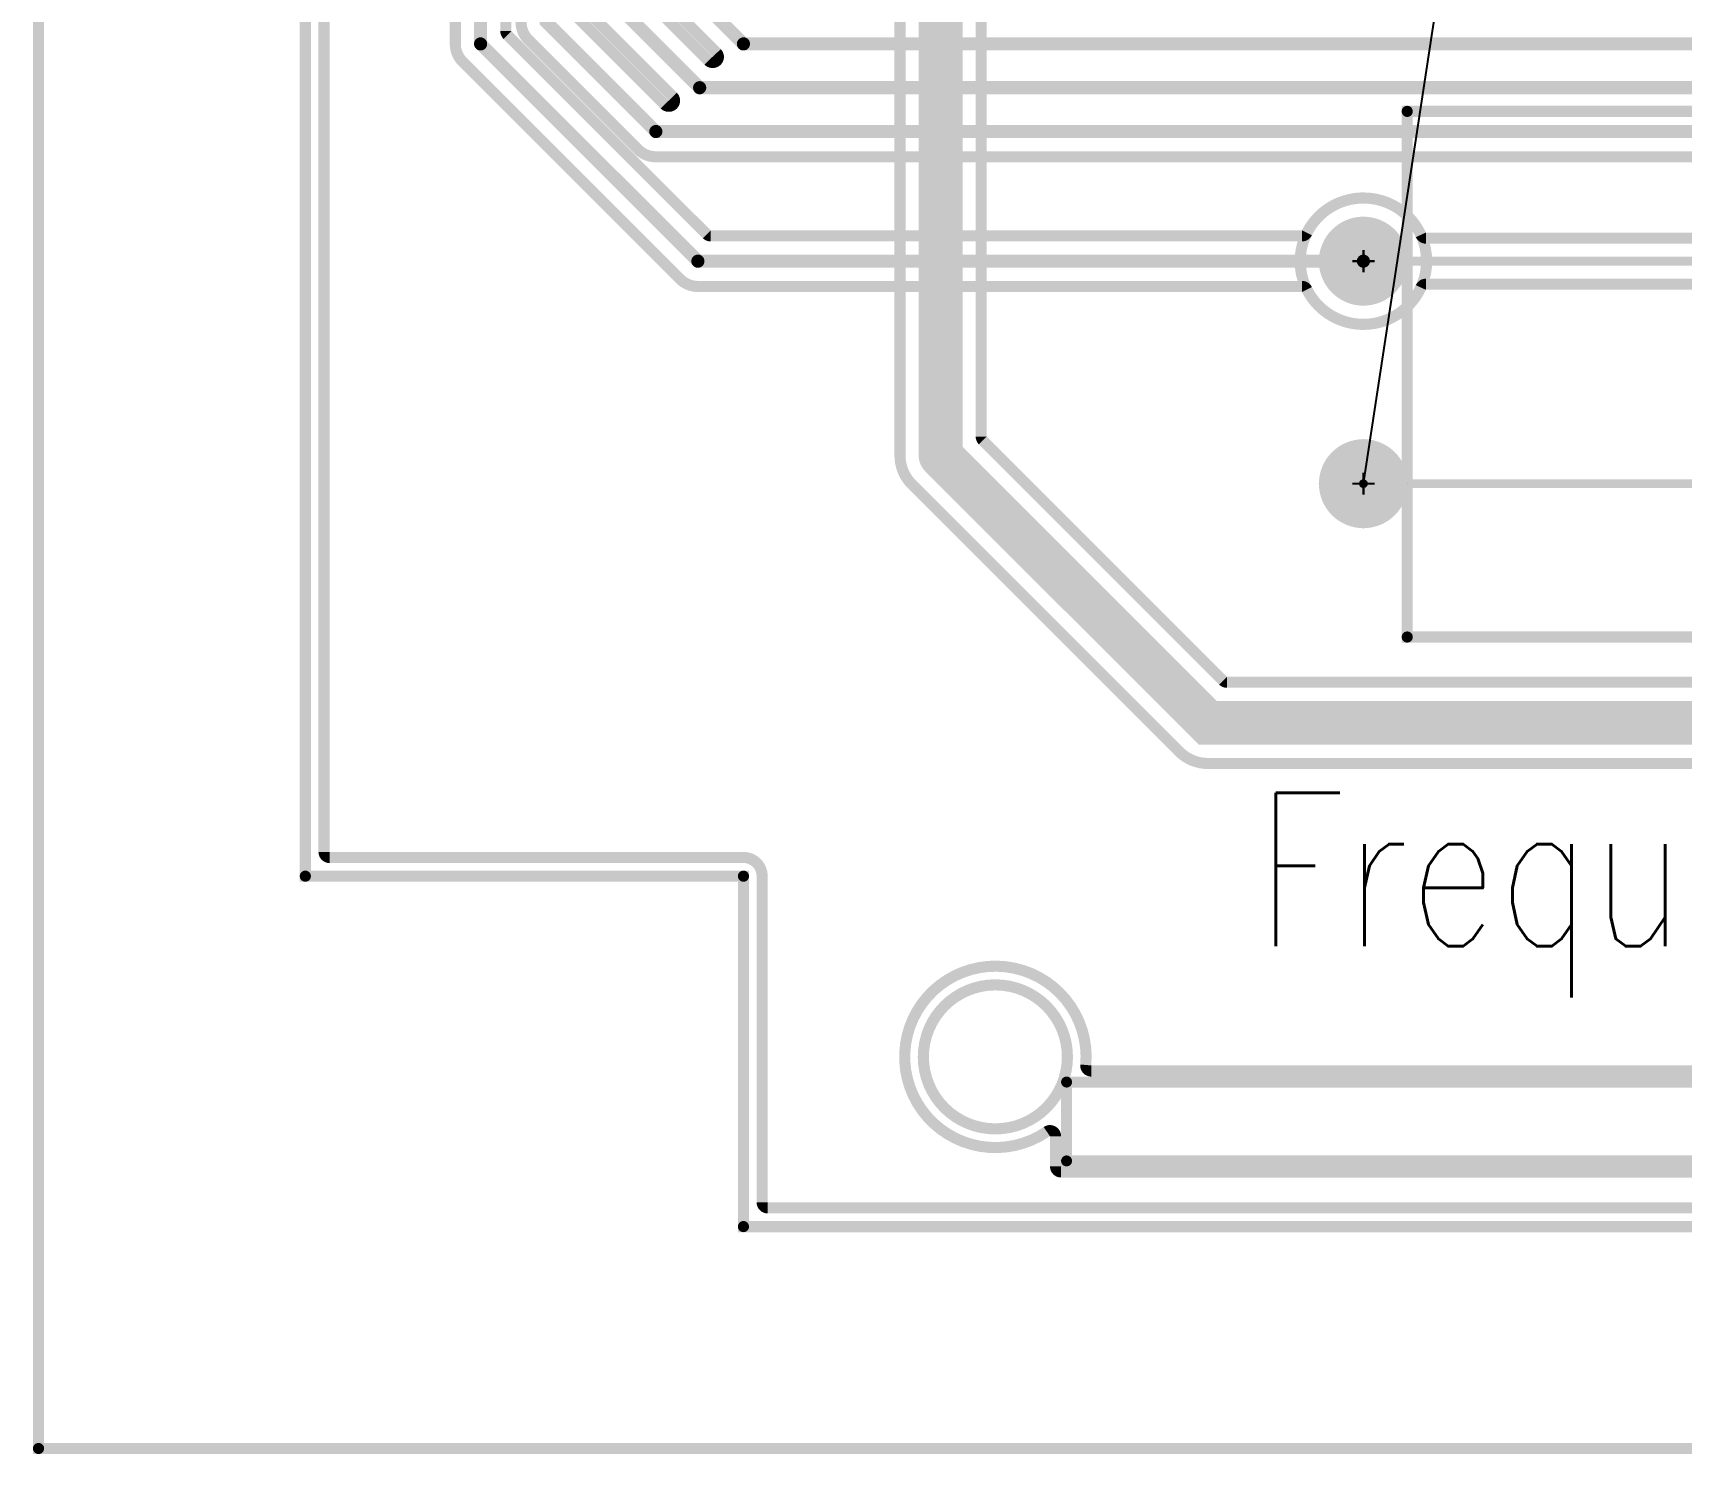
# Model space of a CAD drawing. Extents: x -6 to 155, y -5 to 91.
# Drawn here: x -6.22 to 31.4, y -5.19 to 27.25 of the extents above; entities that cross this region are included whole.
import ezdxf

# ---------------------------------------------------------------- set-up
doc = ezdxf.new("R2010")
doc.units = 0
for name, pattern in [('SIG_4', [2, 1, 1]), ('SIG_5', [2, 1, 1]), ('SIG_55', [2, 1, 1]), ('SIG_56', [2, 1, 1]), ('SIG_6', [2, 1, 1]), ('SIG_7', [2, 1, 1])]:
    doc.linetypes.add(name, pattern=pattern)
for name, color, linetype in [('2D_LINE_27', 6, 'CONTINUOUS'), ('BOARD_CUTOUT_00', 254, 'CONTINUOUS'), ('BOARD_OUTLINE_00', 254, 'CONTINUOUS'), ('COPPER_CUTOUT_01', 56, 'CONTINUOUS'), ('COPPER_CUTOUT_02', 136, 'CONTINUOUS'), ('DRIL_PLTE_THRU_01', 56, 'CONTINUOUS'), ('DRIL_PLTE_THRU_02', 136, 'CONTINUOUS'), ('DRIL_SYMBOL', 254, 'CONTINUOUS'), ('LINK_00', 6, 'CONTINUOUS'), ('PADS_BOT', 4, 'CONTINUOUS'), ('PADS_INNER', 2, 'CONTINUOUS'), ('PADS_TOP', 2, 'CONTINUOUS'), ('PART_NAME_01', 254, 'CONTINUOUS'), ('PART_TOP_2DLINE_00', 3, 'CONTINUOUS'), ('POUR_OUTLINE_01', 56, 'CONTINUOUS'), ('POUR_OUTLINE_02', 136, 'CONTINUOUS'), ('POUR_PADTHERM_02', 136, 'CONTINUOUS'), ('POUR_VOID_01', 56, 'CONTINUOUS'), ('POUR_VOID_02', 136, 'CONTINUOUS'), ('TEXT_26', 3, 'CONTINUOUS'), ('TRACE_01', 2, 'CONTINUOUS'), ('TRACE_02', 4, 'CONTINUOUS')]:
    doc.layers.add(name, color=color, linetype=linetype)
doc.styles.add('W0$2', font='simplex', dxfattribs={"width": 0.75})
doc.styles.add('W0$29997', font='simplex', dxfattribs={"width": 0.75})

# ---------------------------------------------------------------- blocks, each defined once
blk = doc.blocks.new('SMOOTH_0$254')
at = {"const_width": 0.127}
blk.add_lwpolyline([(-0.0635, 0, 1), (0.0635, 0, 1)], format="xyb", close=True, dxfattribs=at)
blk = doc.blocks.new('BOARD_16')
at = {"layer": 'BOARD_CUTOUT_00', "const_width": 0.254}
blk.add_lwpolyline([(94.59412, -136.725, 1), (91.30588, -136.725, 1)], format="xyb", close=True, dxfattribs=at)
at = {"layer": 'BOARD_OUTLINE_00', "const_width": 0.254}
blk.add_lwpolyline([(77.2, -62.6), (87.2, -62.6), (87.2, -54.6), (201.2, -54.6), (201.2, -64.6), (210.2, -64.6), (210.2, -132.26), (201.2, -132.26), (201.2, -140.6), (87.2, -140.6), (87.2, -132.6), (77.2, -132.6)], close=True, dxfattribs=at)
at = {"layer": 'BOARD_OUTLINE_00'}
for p in [(77.2, -132.6), (87.2, -132.6), (87.2, -140.6)]:
    blk.add_blockref('SMOOTH_0$254', p, dxfattribs=at)
blk = doc.blocks.new('DRAWING_40')
at = {"layer": '2D_LINE_27', "const_width": 0.254}
blk.add_lwpolyline([(6.5, -3.5), (151.5, -3.5), (151.5, -99.5), (6.5, -99.5)], close=True, dxfattribs=at)
at = {"layer": '2D_LINE_27'}
blk.add_blockref('SMOOTH_0$254', (6.5, -99.5), dxfattribs=at)
blk = doc.blocks.new('SMOOTH_0$25')
at = {"const_width": 0.125}
blk.add_lwpolyline([(-0.0625, 0, 1), (0.0625, 0, 1)], format="xyb", close=True, dxfattribs=at)
blk = doc.blocks.new('COPPER_CUTOUT_9')
at = {"layer": 'COPPER_CUTOUT_02', "const_width": 0.25}
blk.add_lwpolyline([(0.075, 0.325), (0.075, 2.125), (-30.325, 2.125), (-30.325, 0.325)], close=True, dxfattribs=at)
at = {"layer": 'COPPER_CUTOUT_02'}
for p in [(-30.325, 2.125), (0.075, 2.125), (-30.325, 0.325), (0.075, 0.325)]:
    blk.add_blockref('SMOOTH_0$25', p, dxfattribs=at)
blk = doc.blocks.new('COPPER_CUTOUT_10')
at = {"layer": 'COPPER_CUTOUT_01', "const_width": 0.25}
blk.add_lwpolyline([(0.075, 0.325), (0.075, 2.125), (-30.325, 2.125), (-30.325, 0.325)], close=True, dxfattribs=at)
at = {"layer": 'COPPER_CUTOUT_01'}
for p in [(-30.325, 2.125), (0.075, 2.125), (-30.325, 0.325), (0.075, 0.325)]:
    blk.add_blockref('SMOOTH_0$25', p, dxfattribs=at)
blk = doc.blocks.new('POUR_VOID_138')
at = {"layer": 'POUR_VOID_02', "const_width": 0.254}
blk.add_lwpolyline([(45.907, 8.44, 1), (48.793, 8.44, 1)], format="xyb", close=True, dxfattribs=at)
blk = doc.blocks.new('POUR_VOID_124')
at = {"layer": 'POUR_VOID_02', "const_width": 0.254}
for points in [[(110.1, -3.027), (43.8, -3.027, -0.198912), (43.145, -2.755), (37.045, 3.345, -0.198912), (36.773, 4), (36.773, 15.7, -0.198912)], [(38.627, 15.263), (38.627, 4.437, 0.198912), (38.664, 4.347), (44.147, -1.136, 0.198912), (44.237, -1.173), (109.663, -1.173, 0.198912)]]:
    blk.add_lwpolyline(points, format="xyb", dxfattribs=at)
blk = doc.blocks.new('POUR_VOID_123')
at = {"layer": 'POUR_VOID_02', "const_width": 0.254}
blk.add_lwpolyline([(71.227, -10.175), (71.227, -12.225, -0.414214), (71.1, -12.352), (40.45, -12.352, -0.414214), (40.323, -12.225), (40.323, -11.536, 0.604015), (40.124, -11.431, -4.477964), (41.013, -9.91, 0.440613), (41.139, -10.048), (71.1, -10.048, -0.414214)], format="xyb", close=True, dxfattribs=at)
blk = doc.blocks.new('POUR_OUTLINE_98')
at = {"layer": 'POUR_OUTLINE_02', "const_width": 0.254}
blk.add_lwpolyline([(146.646, 71.973), (33.754, 71.973, 0.414214), (33.627, 71.846), (33.627, 64.4, -0.414214), (33.2, 63.973), (23.754, 63.973, 0.414214), (23.627, 63.846), (23.627, -5.046, 0.414214), (23.754, -5.173), (33.2, -5.173, -0.414214), (33.627, -5.6), (33.627, -13.046, 0.414214), (33.754, -13.173), (146.646, -13.173, 0.414214)], format="xyb", dxfattribs=at)
for name in ['POUR_VOID_124', 'POUR_VOID_138', 'POUR_VOID_123']:
    blk.add_blockref(name, (0, 0))
blk = doc.blocks.new('POUR_PADTHERM_174')
at = {"layer": 'POUR_PADTHERM_02'}
for points in [[(47.35, 4.376), (47.35, 4.376, 1), (47.35, 4.376), (47.35, 4.376, 1), (47.35, 4.376)], [(46.334, 3.36), (46.334, 3.36, 1), (46.334, 3.36), (46.334, 3.36, 1), (46.334, 3.36)], [(48.366, 3.36), (48.366, 3.36, 1), (48.366, 3.36), (48.366, 3.36, 1), (48.366, 3.36)], [(47.35, 2.344), (47.35, 2.344, 1), (47.35, 2.344), (47.35, 2.344, 1), (47.35, 2.344)]]:
    blk.add_lwpolyline(points, format="xyb", dxfattribs=at)
blk = doc.blocks.new('POUR_HEADER_0')
for name in ['POUR_OUTLINE_98', 'POUR_PADTHERM_174']:
    blk.add_blockref(name, (-33.2, -64.3))
blk = doc.blocks.new('POUR_VOID_57')
at = {"layer": 'POUR_VOID_01', "const_width": 0.254}
for points in [[(68.598, 10.823), (31.2, 10.823, -0.198912), (30.792, 10.992), (28.292, 13.492, -0.198912), (28.123, 13.9), (28.123, 33.88, -0.198912), (28.292, 34.288), (30.61, 36.606, 0.668179), (30.52, 36.823), (30.492, 36.823, 0.198912), (30.402, 36.786), (27.814, 34.198, 0.198912), (27.777, 34.108), (27.777, 13.692, 0.198912), (27.814, 13.602), (32.362, 9.054, 0.198912), (32.452, 9.017), (45.947, 9.017, 0.283718), (46.06, 9.087, -0.629371), (48.662, 9.041, 0.293284), (48.777, 8.967), (58.623, 8.967, 0.293284)], [(58.623, 7.913), (48.777, 7.913, 0.293284), (48.662, 7.839, -0.629371), (46.06, 7.793, 0.283718), (45.947, 7.863), (32.16, 7.863, -0.198912), (31.752, 8.032), (26.792, 12.992, -0.198912), (26.623, 13.4), (26.623, 34.4, -0.198912)]]:
    blk.add_lwpolyline(points, format="xyb", dxfattribs=at)
blk = doc.blocks.new('POUR_VOID_43')
at = {"layer": 'POUR_VOID_01', "const_width": 0.254}
blk.add_lwpolyline([(71.227, -10.175), (71.227, -12.225, -0.414214), (71.1, -12.352), (40.45, -12.352, -0.414214), (40.323, -12.225), (40.323, -11.536, 0.604015), (40.124, -11.431, -4.477964), (41.013, -9.91, 0.440613), (41.139, -10.048), (71.1, -10.048, -0.414214)], format="xyb", close=True, dxfattribs=at)
blk = doc.blocks.new('POUR_OUTLINE_22')
at = {"layer": 'POUR_OUTLINE_01', "const_width": 0.254}
blk.add_lwpolyline([(146.646, 71.973), (33.754, 71.973, 0.414214), (33.627, 71.846), (33.627, 64.4, -0.414214), (33.2, 63.973), (23.754, 63.973, 0.414214), (23.627, 63.846), (23.627, -5.046, 0.414214), (23.754, -5.173), (33.2, -5.173, -0.414214), (33.627, -5.6), (33.627, -13.046, 0.414214), (33.754, -13.173), (146.646, -13.173, 0.414214)], format="xyb", dxfattribs=at)
for name in ['POUR_VOID_57', 'POUR_VOID_43']:
    blk.add_blockref(name, (0, 0))
blk = doc.blocks.new('POUR_OUTLINE_62')
at = {"layer": 'POUR_OUTLINE_01', "const_width": 0.254}
blk.add_lwpolyline([(31.5, 11.977, 0.668179), (31.59, 12.194), (29.792, 13.992, -0.198912), (29.623, 14.4), (29.623, 33.4, -0.160117), (29.735, 33.742, 0.927529), (29.543, 33.907), (29.314, 33.678, 0.198912), (29.277, 33.588), (29.277, 14.192, 0.198912), (29.314, 14.102), (31.402, 12.014, 0.198912), (31.492, 11.977)], format="xyb", close=True, dxfattribs=at)
blk = doc.blocks.new('POUR_OUTLINE_63')
at = {"layer": 'POUR_OUTLINE_01', "const_width": 0.254}
blk.add_lwpolyline([(32.5, 12.977, 0.668179), (32.59, 13.194), (31.391, 14.393, -0.198912), (31.222, 14.801), (31.222, 32.39, 0.194879), (31.186, 32.478, -0.155964), (31.03, 32.793, 0.211855), (30.974, 32.88, 0.211855), (31.03, 32.967, -0.063547), (31.07, 33.107, 0.825772), (30.863, 33.247), (30.814, 33.198, 0.198912), (30.777, 33.108), (30.777, 32.986, 0.251636), (30.834, 32.88, 0.251636), (30.777, 32.774), (30.777, 14.692, 0.198912), (30.814, 14.602), (32.402, 13.014, 0.198912), (32.492, 12.977)], format="xyb", close=True, dxfattribs=at)
blk = doc.blocks.new('POUR_HEADER_1')
for name in ['POUR_OUTLINE_22', 'POUR_OUTLINE_62', 'POUR_OUTLINE_63']:
    blk.add_blockref(name, (-32.3, -65.7))
blk = doc.blocks.new('PART_BODY_TOP_20')
at = {"layer": 'PART_TOP_2DLINE_00', "const_width": 0.254}
blk.add_lwpolyline([(-5.35, -6.04), (5.15, -6.04), (5.15, 5.96), (-5.35, 5.96)], close=True, dxfattribs=at)
at = {"layer": 'PART_TOP_2DLINE_00'}
for p in [(-5.35, 5.96), (5.15, 5.96), (-5.35, -6.04), (5.15, -6.04)]:
    blk.add_blockref('SMOOTH_0$254', p, dxfattribs=at)
blk = doc.blocks.new('DRIL_SYMBOL_1$143')
at = {"layer": 'DRIL_SYMBOL', "const_width": 0.0508}
for points in [[(-0.254, 0), (0.254, 0)], [(0, -0.254), (0, 0.254)]]:
    blk.add_lwpolyline(points, dxfattribs=at)
blk = doc.blocks.new('DRIL_HOLE_1$143')
at = {"const_width": 0.5715}
blk.add_lwpolyline([(-0.28575, 0, 1), (0.28575, 0, 1)], format="xyb", close=True, dxfattribs=at)
blk.add_blockref('DRIL_SYMBOL_1$143', (0, 0))
blk = doc.blocks.new('PAD_3')
at = {"const_width": 1.016}
blk.add_lwpolyline([(0, -0.508, 1), (0, 0.508, 1)], format="xyb", close=True, dxfattribs=at)
blk = doc.blocks.new('STK_TOP_17')
at = {"layer": 'DRIL_PLTE_THRU_01'}
blk.add_blockref('DRIL_HOLE_1$143', (0, 0), dxfattribs=at)
at = {"layer": 'DRIL_PLTE_THRU_02'}
blk.add_blockref('DRIL_HOLE_1$143', (0, 0), dxfattribs=at)
at = {"layer": 'PADS_BOT'}
blk.add_blockref('PAD_3', (0, 0), dxfattribs=at)
at = {"layer": 'PADS_INNER'}
blk.add_blockref('PAD_3', (0, 0), dxfattribs=at)
at = {"layer": 'PADS_TOP'}
blk.add_blockref('PAD_3', (0, 0), dxfattribs=at)
blk = doc.blocks.new('SYM_TOP_5')
for name, p in [('PART_BODY_TOP_20', (0, 0)), ('STK_TOP_17', (-6.35, 2.54)), ('STK_TOP_17', (6.35, 2.54)), ('STK_TOP_17', (-6.35, -2.54)), ('STK_TOP_17', (6.35, -2.54))]:
    blk.add_blockref(name, p)
blk = doc.blocks.new('PART_TOP_2')
blk.add_blockref('SYM_TOP_5', (0, 0))
at = {"layer": 'PART_NAME_01', "style": 'W0$2', "width": 0.75}
blk.add_text('SW1', height=1.05, dxfattribs=at).set_placement((5.778, -0.858))
blk = doc.blocks.new('SMOOTH_0$3')
at = {"const_width": 0.15}
blk.add_lwpolyline([(-0.075, 0, 1), (0.075, 0, 1)], format="xyb", close=True, dxfattribs=at)
blk = doc.blocks.new('TRACE_56')
at = {"layer": 'TRACE_01', "linetype": 'SIG_4', "const_width": 0.3}
blk.add_lwpolyline([(5.5, 47.48), (5.5, 27.5), (8, 25), (45.69, 25), (48.65, 22.04)], dxfattribs=at)
at = {"layer": 'TRACE_01'}
blk.add_blockref('SMOOTH_0$3', (8, 25), dxfattribs=at)
blk = doc.blocks.new('TRACE_18')
at = {"layer": 'TRACE_01', "linetype": 'SIG_5', "const_width": 0.3}
blk.add_lwpolyline([(4, 27), (8.96, 22.04), (24.15, 22.04)], dxfattribs=at)
at = {"layer": 'TRACE_01'}
for p in [(4, 27), (8.96, 22.04), (24.15, 22.04)]:
    blk.add_blockref('SMOOTH_0$3', p, dxfattribs=at)
blk = doc.blocks.new('TRACE_16')
at = {"layer": 'TRACE_01', "linetype": 'SIG_5', "const_width": 0.3}
blk.add_lwpolyline([(4, 27), (4, 48), (7, 51), (18.32, 51), (22, 54.68), (37.285, 54.68)], dxfattribs=at)
at = {"layer": 'TRACE_01'}
for p in [(22, 54.68), (37.285, 54.68), (7, 51), (18.32, 51), (4, 48), (4, 27)]:
    blk.add_blockref('SMOOTH_0$3', p, dxfattribs=at)
blk = doc.blocks.new('SMOOTH_0$2')
at = {"const_width": 0.1}
blk.add_lwpolyline([(-0.05, 0, 1), (0.05, 0, 1)], format="xyb", close=True, dxfattribs=at)
blk = doc.blocks.new('TRACE_58')
at = {"layer": 'TRACE_01', "linetype": 'SIG_6', "const_width": 0.3}
blk.add_lwpolyline([(7, 47), (7, 28), (9, 26), (69.19, 26), (73.15, 22.04)], dxfattribs=at)
at = {"layer": 'TRACE_01'}
blk.add_blockref('SMOOTH_0$3', (9, 26), dxfattribs=at)
blk = doc.blocks.new('TRACE_64')
at = {"layer": 'TRACE_01', "linetype": 'SIG_7', "const_width": 0.3}
blk.add_lwpolyline([(8.4, 46.48), (8.599, 46.281), (8.599, 28.401), (10, 27), (86.4, 27), (91.3, 22.1), (91.3, 22.04), (97.65, 22.04)], dxfattribs=at)
at = {"layer": 'TRACE_01'}
blk.add_blockref('SMOOTH_0$3', (10, 27), dxfattribs=at)
blk = doc.blocks.new('SMOOTH_1')
at = {"const_width": 0.5}
blk.add_lwpolyline([(-0.25, 0, 1), (0.25, 0, 1)], format="xyb", close=True, dxfattribs=at)
blk = doc.blocks.new('TRACE_374')
at = {"layer": 'TRACE_02', "linetype": 'SIG_55', "const_width": 1}
blk.add_lwpolyline([(86.9, 11.5), (20.6, 11.5), (14.5, 17.6)], dxfattribs=at)
at = {"layer": 'TRACE_02'}
for p in [(14.5, 17.6), (20.6, 11.5)]:
    blk.add_blockref('SMOOTH_1', p, dxfattribs=at)
blk = doc.blocks.new('TRACE_362')
at = {"layer": 'TRACE_02', "linetype": 'SIG_55', "const_width": 1}
blk.add_lwpolyline([(14.5, 17.6), (14.5, 29.3), (15.4, 30.2), (18.94, 30.2)], dxfattribs=at)
at = {"layer": 'TRACE_02'}
for p in [(15.4, 30.2), (18.94, 30.2), (14.5, 29.3), (14.5, 17.6)]:
    blk.add_blockref('SMOOTH_1', p, dxfattribs=at)

msp = doc.modelspace()

# ---------------------------------------------------------------- linework, layer by layer
at = {"layer": 'LINK_00', "linetype": 'SIG_56'}
msp.add_line((24.15, 16.96), (33.33, 77.065), dxfattribs=at)
at = {"layer": 'TRACE_01', "linetype": 'SIG_5', "const_width": 0.2}
msp.add_lwpolyline([(24.15, 22.04), (36.85, 22.04)], dxfattribs=at)
at = {"layer": 'TRACE_02', "linetype": 'SIG_56', "const_width": 0.2}
msp.add_lwpolyline([(24.15, 16.96), (36.85, 16.96)], dxfattribs=at)

# ---------------------------------------------------------------- block references
for name, p in [('DRAWING_40', (-12.59, 94.435)), ('BOARD_16', (-77.2, 140.6)), ('TRACE_16', (0, 0)), ('TRACE_56', (0, 0)), ('TRACE_58', (0, 0)), ('TRACE_64', (0, 0)), ('TRACE_362', (0, 0)), ('TRACE_18', (0, 0)), ('PART_TOP_2', (30.5, 19.5)), ('TRACE_374', (0, 0)), ('COPPER_CUTOUT_9', (47.7, 1.175)), ('COPPER_CUTOUT_10', (47.7, 1.175))]:
    msp.add_blockref(name, p)
at = {"linetype": 'SIG_56'}
for name, p in [('POUR_HEADER_0', (10, 77.9)), ('POUR_HEADER_1', (9.1, 79.3))]:
    msp.add_blockref(name, p, dxfattribs=at)
at = {"layer": 'TRACE_01'}
msp.add_blockref('SMOOTH_0$2', (24.15, 22.04), dxfattribs=at)
at = {"layer": 'TRACE_02'}
msp.add_blockref('SMOOTH_0$2', (24.15, 16.96), dxfattribs=at)

# ---------------------------------------------------------------- texts
at = {"layer": 'TEXT_26', "style": 'W0$29997', "width": 0.75}
msp.add_text('Frequency counter Made by AHN JIN HEE', height=3.5, dxfattribs=at).set_placement((21.7, 6.4))

doc.saveas('drawing.dxf')
